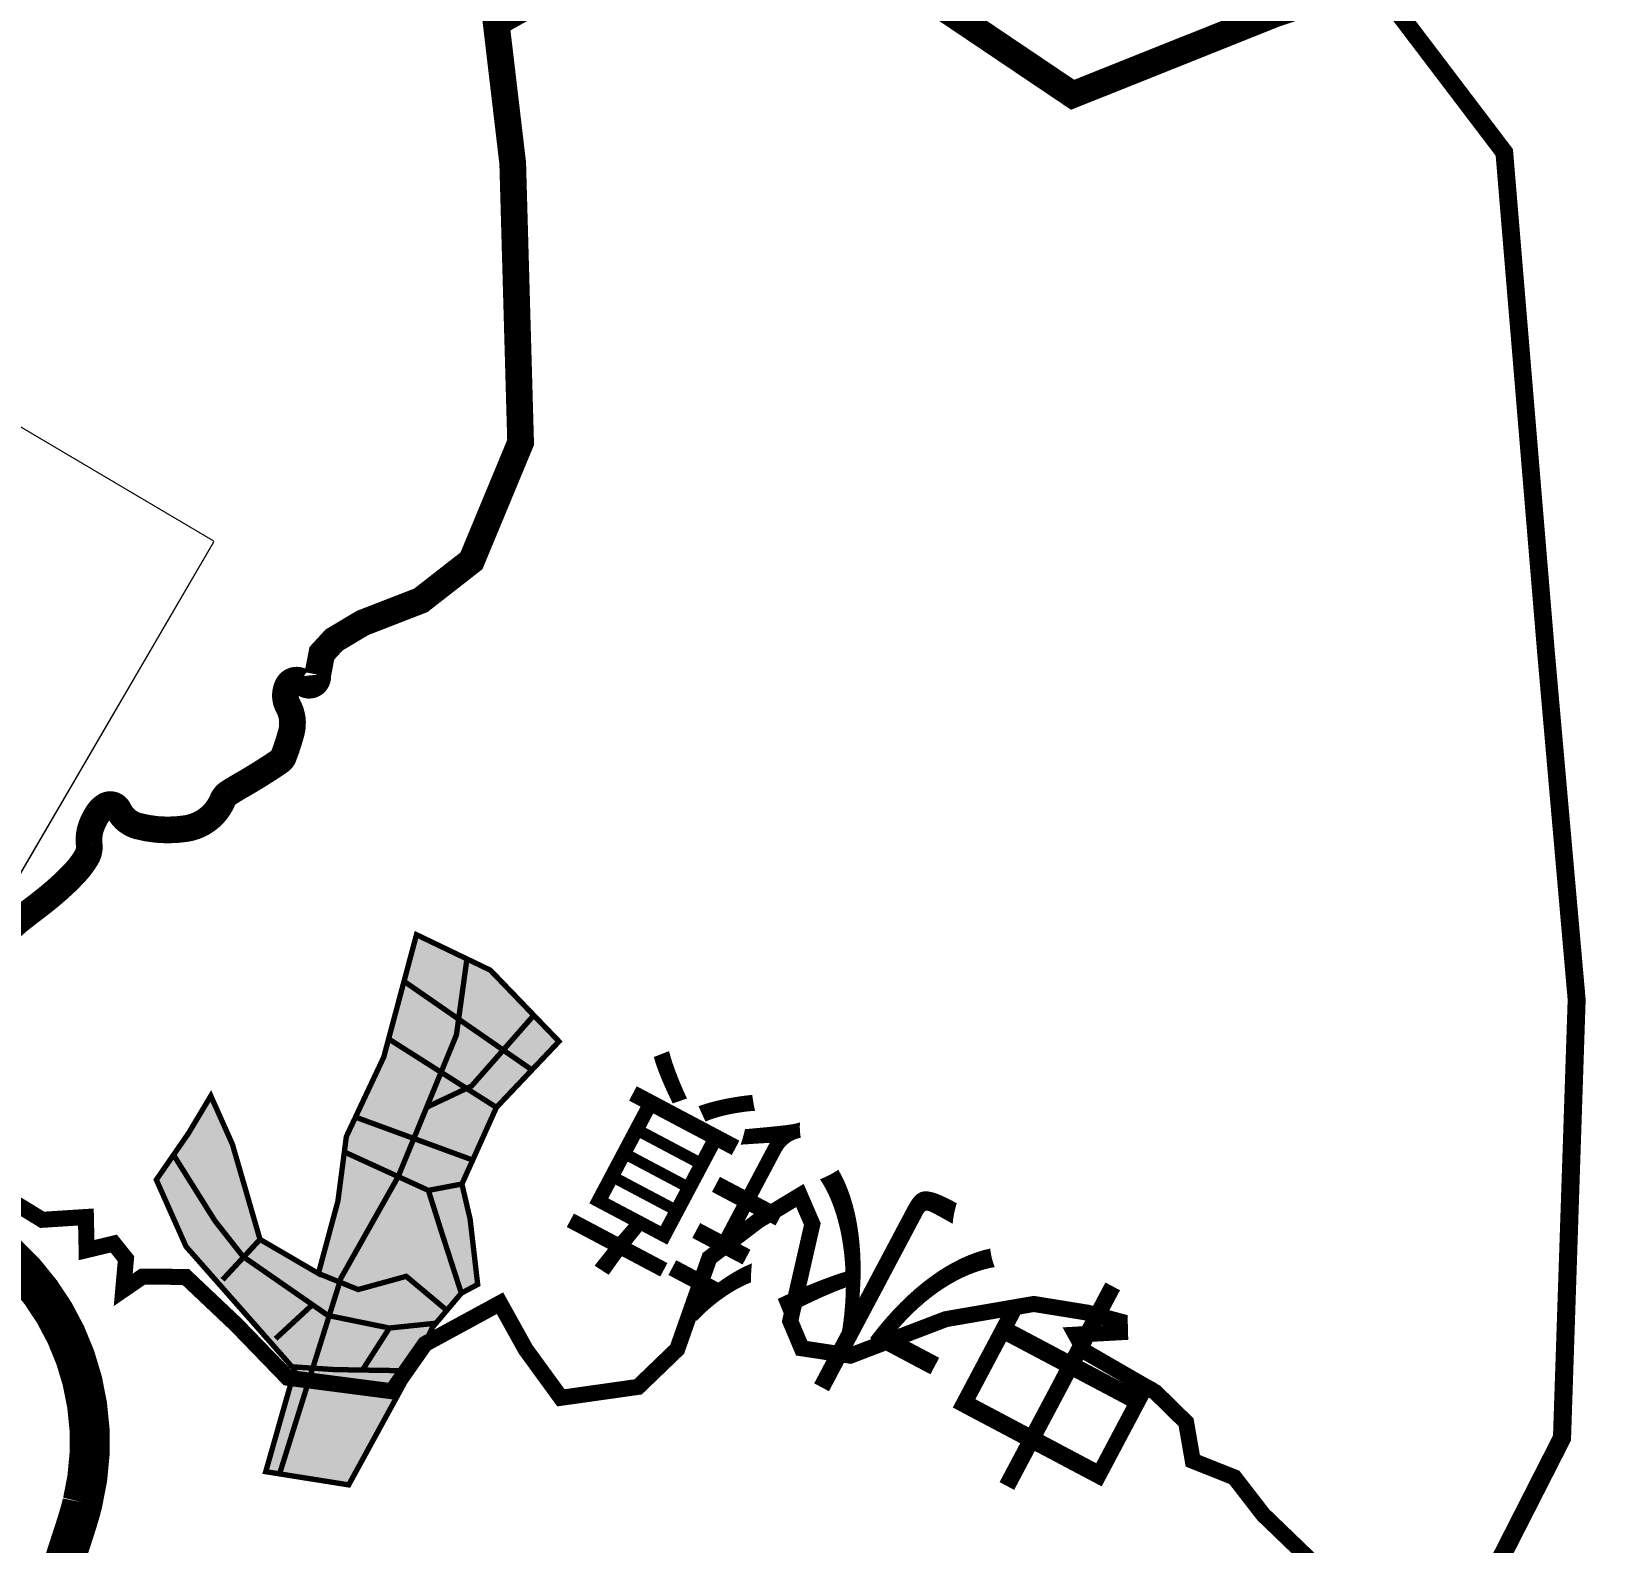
# Model space of a CAD drawing. Header units: millimetres. Extents: x 35362846 to 35427064, y 2977703 to 3025069.
# Drawn here: x 35379078 to 35384981, y 3012447 to 3018106 of the extents above; entities that cross this region are included whole.
import ezdxf
from ezdxf.enums import TextEntityAlignment as Align

# ---------------------------------------------------------------- set-up
doc = ezdxf.new("R2010")
doc.units = ezdxf.units.MM
doc.set_wipeout_variables(frame=1)
doc.linetypes.add('ACAD_ISO03W100', pattern=[30, 12, -18])
doc.linetypes.add('ACAD_ISO06W100', pattern=[36, 24, -3, 0, -3, 0, -3, 0, -3])
for name, color, linetype, lineweight in [('zhix', 7, 'Continuous', 100), ('布线1', 3, 'Continuous', 40), ('规划', 5, 'Continuous', 30)]:
    doc.layers.add(name, color=color, linetype=linetype, lineweight=lineweight)
doc.styles.add('GTF_XW', font='SIMHEI.TTF', dxfattribs={"width": 0.85})

msp = doc.modelspace()

# ---------------------------------------------------------------- hatches: boundary and pattern name
at = {"layer": '规划'}
msp.add_hatch(color=51, dxfattribs=at).paths.add_polyline_path([(35379656.3, 3013555.6), (35380063.3, 3013093.5), (35379954.7, 3012712.2), (35380265.3, 3012662.8), (35380498.8, 3013089.9), (35380579.7, 3013253.9), (35380687, 3013380.7), (35380748.2, 3013413.5), (35380719.8, 3013658.4), (35380689.1, 3013789.6), (35380818.3, 3014076.6), (35381052.5, 3014323.7), (35380795.6, 3014590.6), (35380519.1, 3014723.5), (35380396.6, 3014265.3), (35380256.5, 3013967.4), (35380225, 3013726), (35380151.9, 3013454.6), (35379933.3, 3013582.2), (35379830.1, 3013938.1), (35379749.1, 3014119.7), (35379665.6, 3013979.8), (35379545.2, 3013805.6)])

# ---------------------------------------------------------------- linework, layer by layer
at = {"color": 1, "lineweight": 30}
msp.add_lwpolyline([(35378932.7, 3014781.2), (35372807.4, 3018404), (35373632.8, 3019819.3), (35379758.2, 3016196.5)], close=True, dxfattribs=at)
at = {"color": 7, "linetype": 'ACAD_ISO03W100', "lineweight": 30, "ltscale": 10, "const_width": 60, "flags": 128}
msp.add_lwpolyline([(35384313.8, 3007343), (35384366.9, 3007881), (35384064.4, 3008849.8), (35383564.3, 3009845.5), (35383514.2, 3010825), (35384331.8, 3011902.3), (35384808.5, 3012838.4), (35384863.3, 3014480.3), (35384748.8, 3015773.8), (35384592.1, 3017652.2), (35383120.9, 3019591.9)], dxfattribs=at)
at = {"color": 7, "lineweight": 25, "ltscale": 10}
for points in [[(35384323.9, 3007145.6), (35384397.3, 3007884.1), (35384092.3, 3008861), (35383593.9, 3009853.3), (35383544.8, 3010815.6), (35384357.3, 3011886.3), (35384838.3, 3012830.7), (35384893.3, 3014481.2), (35384778.7, 3015776.3), (35384621.3, 3017663.3), (35383144.8, 3019610)], [(35384264.2, 3007139.3), (35384336.4, 3007877.9), (35384036.5, 3008838.5), (35383534.6, 3009837.7), (35383483.7, 3010834.5), (35384306.3, 3011918.3), (35384778.7, 3012846.1), (35384833.3, 3014479.5), (35384718.9, 3015771.2), (35384563, 3017641), (35383097, 3019573.7)]]:
    msp.add_lwpolyline(points, dxfattribs=at)
at = {"color": 7, "lineweight": 30, "const_width": 1}
for points in [[(35384475, 3005479.4, 0.000046), (35384441.9, 3005730, 0.000043), (35384406.5, 3005998.6, 0.000006), (35384370.3, 3006272.9, -0.000003), (35384314.3, 3006696.5, -0.004654), (35384299.1, 3006820.4, -0.001802), (35384264.2, 3007139.3, -0.001802)], [(35384475, 3005479.4, 0.000046), (35384441.9, 3005730, 0.000043), (35384406.5, 3005998.6, 0.000006), (35384370.3, 3006272.9, -0.000003), (35384314.3, 3006696.5, -0.004654), (35384299.1, 3006820.4, -0.001802), (35384264.2, 3007139.3, -0.001802)], [(35384534.5, 3005487.2, 0.000046), (35384501.4, 3005737.9, 0.000043), (35384466, 3006006.4, 0.000006), (35384429.8, 3006280.8, -0.000003), (35384373.8, 3006704.4, -0.004654), (35384358.8, 3006827.1, -0.001802), (35384323.9, 3007145.6, -0.001802)], [(35384534.5, 3005487.2, 0.000046), (35384501.4, 3005737.9, 0.000043), (35384466, 3006006.4, 0.000006), (35384429.8, 3006280.8, -0.000003), (35384373.8, 3006704.4, -0.004654), (35384358.8, 3006827.1, -0.001802), (35384323.9, 3007145.6, -0.001802)]]:
    msp.add_lwpolyline(points, format="xyb", dxfattribs=at)
at = {"layer": 'zhix', "color": 1, "const_width": 150, "flags": 128}
msp.add_lwpolyline([(35379199.7, 3012371.3), (35379200, 3012372.2), (35379200.3, 3012373.2), (35379200.6, 3012374.1), (35379200.9, 3012375.1), (35379201.2, 3012376), (35379201.5, 3012377), (35379201.8, 3012378), (35379202, 3012378.9), (35379202.3, 3012379.9), (35379202.6, 3012380.8), (35379202.9, 3012381.8), (35379203.2, 3012382.7), (35379203.5, 3012383.7), (35379203.8, 3012384.7), (35379204.1, 3012385.6), (35379204.4, 3012386.6), (35379204.7, 3012387.5), (35379205, 3012388.5), (35379205.3, 3012389.4), (35379205.6, 3012390.4), (35379205.9, 3012391.3), (35379206.2, 3012392.3), (35379206.5, 3012393.2), (35379206.8, 3012394.2), (35379207.1, 3012395.2), (35379207.4, 3012396.1), (35379207.7, 3012397.1), (35379208, 3012398), (35379208.3, 3012399), (35379208.6, 3012399.9), (35379208.9, 3012400.9), (35379209.2, 3012401.8), (35379209.5, 3012402.8), (35379209.8, 3012403.7), (35379210.1, 3012404.7), (35379210.4, 3012405.6), (35379210.7, 3012406.6), (35379211, 3012407.5), (35379211.3, 3012408.5), (35379211.6, 3012409.4), (35379211.9, 3012410.4), (35379212.2, 3012411.4), (35379212.5, 3012412.3), (35379212.9, 3012413.3), (35379213.2, 3012414.2), (35379213.5, 3012415.2), (35379213.8, 3012416.1), (35379214.1, 3012417.1), (35379214.4, 3012418), (35379214.7, 3012419), (35379215, 3012419.9), (35379215.3, 3012420.9), (35379215.6, 3012421.8), (35379215.9, 3012422.8), (35379216.2, 3012423.7), (35379216.6, 3012424.7), (35379216.9, 3012425.6), (35379217.2, 3012426.6), (35379217.5, 3012427.5), (35379217.8, 3012428.5), (35379218.1, 3012429.4), (35379218.4, 3012430.4), (35379218.7, 3012431.3), (35379219, 3012432.3), (35379219.3, 3012433.2), (35379219.7, 3012434.2), (35379220, 3012435.1), (35379220.3, 3012436.1), (35379220.6, 3012437), (35379220.9, 3012438), (35379221.2, 3012438.9), (35379221.5, 3012439.9), (35379221.8, 3012440.8), (35379222.1, 3012441.8), (35379222.5, 3012442.7), (35379222.8, 3012443.7), (35379223.1, 3012444.6), (35379223.4, 3012445.6), (35379223.7, 3012446.5), (35379224, 3012447.5), (35379224.3, 3012448.4), (35379224.6, 3012449.4), (35379225, 3012450.3), (35379225.3, 3012451.3), (35379225.6, 3012452.2), (35379225.9, 3012453.2), (35379226.2, 3012454.1), (35379226.5, 3012455.1), (35379226.8, 3012456), (35379227.1, 3012457), (35379227.5, 3012457.9), (35379227.8, 3012458.9), (35379228.1, 3012459.8), (35379228.4, 3012460.8), (35379228.7, 3012461.7), (35379229, 3012462.7), (35379229.3, 3012463.6), (35379229.6, 3012464.6), (35379230, 3012465.5), (35379230.3, 3012466.5), (35379230.6, 3012467.4), (35379230.9, 3012468.4), (35379231.2, 3012469.3), (35379231.5, 3012470.3), (35379231.8, 3012471.2), (35379232.1, 3012472.2), (35379232.4, 3012473.1), (35379232.8, 3012474.1), (35379233.1, 3012475), (35379233.4, 3012476), (35379233.7, 3012476.9), (35379234, 3012477.9), (35379234.3, 3012478.8), (35379234.6, 3012479.8), (35379234.9, 3012480.7), (35379235.2, 3012481.7), (35379235.5, 3012482.6), (35379235.9, 3012483.6), (35379236.2, 3012484.5), (35379236.5, 3012485.5), (35379236.8, 3012486.4), (35379237.1, 3012487.4), (35379237.4, 3012488.3), (35379237.7, 3012489.3), (35379238, 3012490.2), (35379238.3, 3012491.2), (35379238.6, 3012492.2), (35379238.9, 3012493.1), (35379239.2, 3012494.1), (35379239.6, 3012495), (35379239.9, 3012496), (35379240.2, 3012496.9), (35379240.5, 3012497.9), (35379240.8, 3012498.8), (35379241.1, 3012499.8), (35379241.4, 3012500.7), (35379241.7, 3012501.7), (35379242, 3012502.6), (35379242.3, 3012503.6), (35379242.6, 3012504.5), (35379242.9, 3012505.5), (35379243.2, 3012506.4), (35379243.5, 3012507.4), (35379243.8, 3012508.3), (35379244.1, 3012509.3), (35379244.4, 3012510.3), (35379244.7, 3012511.2), (35379245, 3012512.2), (35379245.3, 3012513.1), (35379245.6, 3012514.1), (35379245.9, 3012515), (35379246.2, 3012516), (35379246.5, 3012516.9), (35379246.8, 3012517.9), (35379247.1, 3012518.8), (35379247.4, 3012519.8), (35379247.7, 3012520.7), (35379248, 3012521.7), (35379248.3, 3012522.7), (35379248.6, 3012523.6), (35379248.9, 3012524.6), (35379249.2, 3012525.5), (35379249.5, 3012526.5), (35379249.8, 3012527.4), (35379250, 3012528.4), (35379250.3, 3012529.4), (35379250.6, 3012530.3), (35379250.9, 3012531.3), (35379251.2, 3012532.2), (35379251.5, 3012533.2), (35379251.8, 3012534.1), (35379252.1, 3012535.1), (35379252.4, 3012536.1), (35379252.7, 3012537), (35379252.9, 3012538), (35379253.2, 3012538.9), (35379253.5, 3012539.9), (35379253.8, 3012540.8), (35379254.1, 3012541.8), (35379254.4, 3012542.8), (35379254.6, 3012543.7), (35379254.9, 3012544.7), (35379255.2, 3012545.6), (35379255.5, 3012546.6), (35379255.8, 3012547.6), (35379256.1, 3012548.5), (35379256.3, 3012549.5), (35379256.6, 3012550.4), (35379256.9, 3012551.4), (35379257.2, 3012552.4), (35379257.4, 3012553.3), (35379257.7, 3012554.3), (35379258, 3012555.2), (35379258.3, 3012556.2), (35379258.5, 3012557.2), (35379258.8, 3012558.1), (35379259.1, 3012559.1), (35379259.4, 3012560.1), (35379259.6, 3012561), (35379259.9, 3012562), (35379260.2, 3012562.9), (35379260.4, 3012563.9), (35379260.7, 3012564.9), (35379261, 3012565.8), (35379261.2, 3012566.8), (35379261.5, 3012567.8), (35379261.8, 3012568.7), (35379262, 3012569.7), (35379262.3, 3012570.7), (35379262.6, 3012571.6), (35379262.8, 3012572.6), (35379263.1, 3012573.6), (35379263.3, 3012574.5), (35379263.6, 3012575.5), (35379263.9, 3012576.4), (35379264.1, 3012577.4), (35379264.4, 3012578.4), (35379264.6, 3012579.3), (35379264.9, 3012580.3), (35379265.1, 3012581.3), (35379265.4, 3012582.3), (35379265.6, 3012583.2), (35379265.9, 3012584.2), (35379266.1, 3012585.2), (35379266.4, 3012586.1), (35379266.6, 3012587.1), (35379266.9, 3012588.1), (35379267.1, 3012589), (35379267.4, 3012590), (35379267.6, 3012591), (35379267.9, 3012591.9), (35379268.1, 3012592.9), (35379268.3, 3012593.9), (35379268.6, 3012594.9), (35379268.8, 3012595.8), (35379269.1, 3012596.8), (35379269.2, 3012597.3, 0.495137), (35378318.8, 3013772.1)], format="xyb", dxfattribs=at)
at = {"layer": '布线1', "color": 248, "linetype": 'ACAD_ISO06W100', "ltscale": 10, "const_width": 100, "flags": 128}
msp.add_lwpolyline([(35388150.3, 3025018.6), (35388361.5, 3023977), (35388184.7, 3023441.1), (35387470.6, 3022749.6), (35387360, 3022084.3), (35387195.3, 3021224.3), (35386963.1, 3021267.2), (35386549.1, 3020420.9), (35385820.5, 3020524.8), (35385510.6, 3020720.3), (35385079.4, 3020447.3), (35384845.2, 3019811.9), (35384984.4, 3019449.9), (35385027.3, 3018934.2), (35384881.7, 3018811.2), (35384451.3, 3018411.7), (35383732.6, 3018172.2), (35382975.5, 3017869.4), (35382289.2, 3018331.9), (35381260.1, 3018387.5), (35380817.4, 3018137.7), (35380879.3, 3017613.2), (35380908.9, 3016567.3), (35380724.9, 3016123.8), (35380535.4, 3015975.9), (35380317.4, 3015891.2), (35380210.7, 3015827.5), (35380164.8, 3015777.5), (35380149.4, 3015697.5, -0.09872), (35380147.7, 3015680.4, -0.560459), (35380095.5, 3015666.7, 0.493293), (35380038.2, 3015658, 0.257257), (35380038.2, 3015580.9, -0.192185), (35380050.6, 3015481.4, -0.030292), (35380020.9, 3015390.6, -0.143939), (35380008.3, 3015374.4, -0.010451), (35379982.3, 3015356.5, -0.005189), (35379928.7, 3015322.2, -0.010741), (35379867.6, 3015285.7, 0.012841), (35379816.6, 3015255, 0.15127), (35379793.1, 3015227.2, -0.087686), (35379759.4, 3015175.4, -0.167095), (35379657, 3015121.1, -0.104838), (35379475.6, 3015130.6, -0.222142), (35379404, 3015190.7, 0.455743), (35379353.6, 3015205.2, 0.100408), (35379326.9, 3015179.1, 0.065173), (35379301.3, 3015128.1, 0.112783), (35379293.8, 3015060.5, -0.162571), (35379283.9, 3015013.7, -0.057493), (35379238.3, 3014953.1, -0.032319), (35379139.5, 3014861.9, -0.009688), (35379076, 3014812.5, 0.011994), (35379025, 3014772.3, 0.04632), (35378959.2, 3014706.9, -0.055191), (35378903, 3014652.9, -0.071808), (35378871, 3014635, -0.022576), (35378761.1, 3014598.2, -0.117163), (35378642.6, 3014592.9, 0.145611), (35378547, 3014583.3, 0.094739), (35378488.9, 3014545.4, 0.194419), (35378474.8, 3014513.6, 0.024754), (35378475.8, 3014442, -0.015081), (35378479.8, 3014324.5, -0.001831), (35378479.8, 3014276.8, -0.003406), (35378479.5, 3014251.1, -0.332928), (35378440.8, 3014201.4, 0.333589), (35378402.3, 3014151.6, 0.059747), (35378407.3, 3014103.9, 0.044107), (35378427.2, 3014042.2, 0.024065), (35378481.6, 3013929, 0.063832), (35378509.4, 3013890.4, 0.01085), (35378561.4, 3013837.1, -0.008727), (35378626.4, 3013771, -0.002734), (35378652.7, 3013742.9, -0.011675), (35378658.7, 3013736.2, -0.177328), (35378664.4, 3013720.7, -0.031872), (35378658.7, 3013631.7, -0.010025), (35378647.8, 3013558.1, -0.007114), (35378628.9, 3013455, -0.02428), (35378598.4, 3013333.1, -0.079362), (35378581.6, 3013298.3, -0.088793), (35378568.9, 3013285.7, -0.017228), (35378491.9, 3013236.1, -0.035496), (35378384.4, 3013181.9, -0.147506), (35378355, 3013178.9, -0.239612), (35378319.3, 3013206.6, 0.113487), (35378262.9, 3013278.4, 0.025653), (35378190.1, 3013331.2, 0.079372), (35378163.3, 3013343.1, 0.136791), (35378126.8, 3013342.6, 0.068685), (35378061.3, 3013313.2, 0.107852), (35377991.1, 3013244.7, -0.126244), (35377928.8, 3013188.1, -0.014196), (35377882.3, 3013165.2, -0.009251), (35377809.3, 3013133.4, -0.09219), (35377723.8, 3013115.3, 0.254684), (35377694.8, 3013098.6, 0.146162), (35377681.2, 3013047, -0.038165), (35377672.3, 3012847, -0.002717), (35377658.2, 3012735.5, -0.014777), (35377654.9, 3012715.1, -0.225513), (35377596.2, 3012635.2, 0.108602), (35377445.8, 3012506.1, 0.010234), (35377397.3, 3012438.8, 0.023794), (35377378.4, 3012408.5, 0.200782), (35377372.2, 3012353, -0.238343), (35377363.4, 3012306, -0.094894), (35377332.5, 3012278.5, -0.120096), (35377301.2, 3012268.7, -0.009987), (35377221.7, 3012265.4, 0.006912), (35377107, 3012261.2, 0.00088), (35376997.4, 3012255.6, 0.00125), (35376920.3, 3012251.3, 0.071194), (35376865.4, 3012240.2, -0.062592), (35376803.3, 3012226.4, -0.286906), (35376716, 3012270.3, 0.198028), (35376606.6, 3012350.8, 0.027669), (35376463.6, 3012378, 0.033934), (35376345.2, 3012385.6, 0.020474), (35376186.3, 3012378.6, 0.070427), (35376141.1, 3012368.2, 0.017786), (35376089.7, 3012346.4, -0.007366), (35375966.8, 3012291.1, -0.027047), (35375749.5, 3012210.8, 0.06048), (35375654.7, 3012168.4, 0.159277), (35375623, 3012131.8, 0.015844), (35375452.9, 3011687.8, 0.028278), (35375339.9, 3011291.1, -0.068827), (35375280.2, 3011131.7, -0.036301), (35375225.4, 3011046, -0.006529), (35374881.8, 3010597.9, -0.017367), (35374693.9, 3010375.6, 0.01545), (35374481.6, 3010126.5, 0.27353), (35374409.7, 3009619.6, -0.311794), (35374313.6, 3009171.2, -0.038128), (35374116.6, 3009012.4, 0.034015), (35373894.4, 3008836.1, 0.014749), (35373687.4, 3008636.2, 0.002252), (35373551.2, 3008495.4), (35373473.2, 3008115), (35373309.2, 3007730.1), (35373044, 3007069.2), (35372641.1, 3006371.5), (35372396.3, 3006287.5), (35371820.6, 3006663.5), (35371401.6, 3006328.4), (35371743.1, 3005622.5), (35371943.2, 3004722), (35372003, 3004447.7), (35371813.9, 3003842.7), (35371614.2, 3003710.9), (35371139.8, 3004035.6), (35370929, 3004237.3), (35370817.1, 3004018.4), (35370862.4, 3003643.4), (35370762.4, 3003243.3), (35370561.6, 3003046.7), (35370481.4, 3002744.1), (35370196.7, 3002843.1), (35369892.5, 3003135), (35369380.1, 3003181.1), (35368928.8, 3003230.9), (35368511.8, 3003239.1), (35368172, 3003281.3), (35367827.5, 3003087.7), (35367423, 3002739.8), (35366924.8, 3002306.2), (35366371.6, 3002443.9), (35365894.1, 3002385.3), (35365047.4, 3002191), (35364777.8, 3002353.9), (35364206.5, 3002095), (35363789.6, 3001776.1), (35363467.9, 3001794.3), (35363254.8, 3002193.6), (35362896.3, 3002497)], format="xyb", dxfattribs=at)
at = {"layer": '布线1', "color": 248, "const_width": 60}
msp.add_lwpolyline([(35383913.7, 3012334.6), (35383689, 3012551.2), (35383581, 3012690.8), (35383425.2, 3012753), (35383400.2, 3012897.1), (35383285.8, 3013009.5), (35383021.5, 3013162.1), (35382986.9, 3013225.4), (35383152.9, 3013234.5), (35383151.8, 3013275.4), (35383031.4, 3013307.8), (35382830.2, 3013340.4), (35382500.6, 3013283.5), (35382143, 3013146.7), (35381961.2, 3013174.5), (35381918.1, 3013276.6), (35382001, 3013639.6), (35381954.6, 3013746.7), (35381797.8, 3013651.9), (35381615.6, 3013513), (35381495.1, 3013170.9), (35381348.7, 3013029.8), (35381059.8, 3012988.9), (35380928.1, 3013169.8), (35380831.7, 3013343.4), (35380551.2, 3013190.8), (35380427, 3013013.5), (35380036.5, 3013064.2), (35379844.8, 3013262.2), (35379655.4, 3013441.5), (35379493.7, 3013443.1), (35379421.2, 3013393.2), (35379431.5, 3013509.6), (35379385.8, 3013566.6), (35379284.2, 3013542.2), (35379281.5, 3013666.1), (35379118, 3013655.6), (35378992, 3013732.7)], dxfattribs=at)
at = {"layer": '规划', "const_width": 20}
for points in [[(35379656.3, 3013555.6), (35380063.3, 3013093.5), (35379954.7, 3012712.2), (35380265.3, 3012662.8), (35380498.8, 3013089.9), (35380579.7, 3013253.9), (35380687, 3013380.7), (35380748.2, 3013413.5), (35380719.8, 3013658.4), (35380689.1, 3013789.6), (35380818.3, 3014076.6), (35381052.5, 3014323.7), (35380795.6, 3014590.6), (35380519.1, 3014723.5), (35380396.6, 3014265.3), (35380256.5, 3013967.4), (35380225, 3013726), (35380151.9, 3013454.6), (35379933.3, 3013582.2), (35379830.1, 3013938.1), (35379749.1, 3014119.7), (35379665.6, 3013979.8), (35379545.2, 3013805.6), (35379656.3, 3013555.6)], [(35380707.9, 3014632.7), (35380668.6, 3014348.3), (35380450.6, 3013817.5), (35380236.7, 3013438), (35380006.5, 3012703.9)], [(35380951.3, 3014216.9), (35380472.4, 3014549)], [(35380557.3, 3014077.3), (35380725, 3014156.4), (35380958.2, 3014421.6)], [(35380818.3, 3014076.6), (35380414.7, 3014333.2)], [(35380729.6, 3013879.4), (35380290.8, 3014040.2)], [(35379609.5, 3013898.7), (35379764.2, 3013652.2), (35379869.4, 3013518.3), (35380187.6, 3013297.3)], [(35380687, 3013380.7), (35380612.8, 3013609.8), (35380563.6, 3013765.8), (35380249, 3013909.7)], [(35380563.6, 3013765.8), (35380689.1, 3013789.6)], [(35379933.3, 3013582.2), (35379793.1, 3013430.8)], [(35380632.7, 3013316.5), (35380480.7, 3013443.9), (35380300.7, 3013394.4), (35380151.9, 3013454.6)], [(35379991.6, 3013210.1), (35380129.4, 3013337.7)], [(35380417.7, 3013250.3), (35380187.6, 3013297.3)], [(35380316.7, 3013092.8), (35380417.7, 3013250.3), (35380592, 3013268.3)], [(35380053.2, 3013105), (35380213.5, 3013094.5), (35380498.8, 3013089.9)]]:
    msp.add_lwpolyline(points, dxfattribs=at)

# ---------------------------------------------------------------- texts
at = {"color": 1, "style": 'GTF_XW', "width": 0.85}
msp.add_text('  中水镇', height=675, rotation=152.07817, dxfattribs=at).set_placement((35382743.1, 3013526.6), align=Align.CENTER)

# ---------------------------------------------------------------- next in the draw order: wipeouts: each hides what was drawn before it
at = {"color": 1, "lineweight": 60}
msp.add_wipeout([(35378932.7, 3014781.2), (35379758.2, 3016196.5), (35373632.8, 3019819.3), (35372807.4, 3018404)], dxfattribs=at)

doc.saveas('drawing.dxf')
